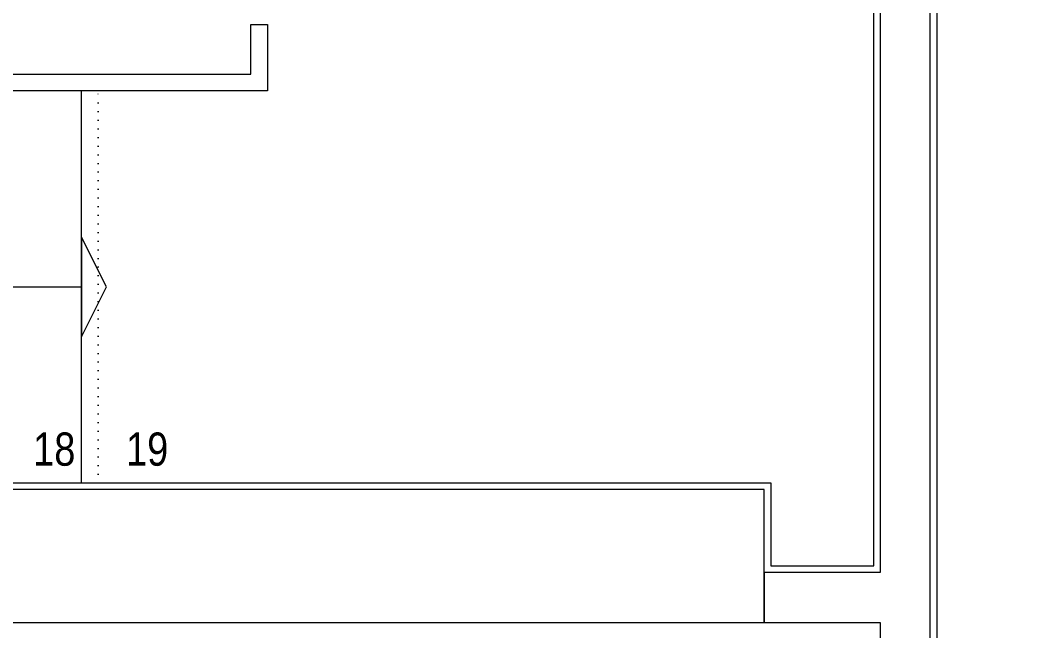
# Model space of a CAD drawing. Extents: x -1286 to 34975, y -230 to 6637.
# Drawn here: x 24171.7 to 24477.6, y 3540 to 3723.8 of the extents above; entities that cross this region are included whole.
import ezdxf
from ezdxf.enums import TextEntityAlignment as Align

# ---------------------------------------------------------------- set-up
doc = ezdxf.new("R2010")
doc.units = 0
doc.header["$LTSCALE"] = 20
doc.linetypes.add('DOT2', pattern=[0.125, 0, -0.125])
doc.layers.get('0').update_dxf_attribs({"color": 9, "lineweight": 9})
for name, color, linetype, lineweight in [('00', 9, 'Continuous', 9), ('01', 9, 'Continuous', 9), ('14', 9, 'Continuous', 9), ('19', 9, 'Continuous', 9), ('19D', 9, 'DOT2', 9), ('21', 9, 'Continuous', 9)]:
    doc.layers.add(name, color=color, linetype=linetype, lineweight=lineweight)
doc.styles.add('MuuM_TEXT-STANDART', font='ARIALN.TTF')

# ---------------------------------------------------------------- blocks, each defined once
blk = doc.blocks.new('0_arrowstairs')
blk.add_lwpolyline([(0, 0), (0, -30), (15, 0), (0, 30)], close=True)
blk = doc.blocks.new('*U527')
blk.add_lwpolyline([(0, 0), (0, 448)])
blk.add_circle((0, 0), 5)
at = {"rotation": 90}
blk.add_blockref('0_arrowstairs', (0, 448), dxfattribs=at)
blk = doc.blocks.new('merdvn2.mekanik')
at = {"layer": '19', "linetype": 'Continuous'}
for points in [[(24036.58, -302.5), (23955.84, -302.5), (23955.84, -322.5), (23955.84, -322.5), (24230.84, -322.5), (24230.84, -307.5), (24235.84, -307.5), (24235.84, -327.5), (24230.84, -327.5), (23950.84, -327.5), (23950.84, -327.5), (23950.84, -297.5), (24034.25, -297.5)], [(24179.84, -445.5), (24179.84, -327.5)]]:
    blk.add_lwpolyline(points, dxfattribs=at)
at = {"layer": '19D'}
blk.add_lwpolyline([(24184.84, -445.5), (24184.84, -327.5)], dxfattribs=at)
at = {"layer": '19', "xscale": 0.5, "yscale": 0.5, "zscale": 0.5, "rotation": 270}
blk.add_blockref('*U527', (23955.84, -386.5), dxfattribs=at)
at = {"layer": '21', "style": 'MuuM_TEXT-STANDART'}
for s, p in [('18', (24177.98, -430.33)), ('19', (24205.98, -430.33))]:
    blk.add_text(s, height=10, dxfattribs=at).set_placement(p, align=Align.TOP_RIGHT)

msp = doc.modelspace()

# ---------------------------------------------------------------- linework, layer by layer
at = {"layer": '00'}
msp.add_lwpolyline([(24445.84, 3472.5), (24445.84, 3742.5), (24430.84, 3742.5), (24430.84, 3557.5), (24395.84, 3557.5), (24395.84, 3542.5), (24430.84, 3542.5), (24430.84, 3472.5)], dxfattribs=at)
at = {"layer": '01'}
for points in [[(24395.84, 3582.5), (24395.84, 3582.5), (24395.84, 3582.5), (23845.84, 3582.5), (23845.84, 3852.5), (24395.84, 3852.5), (24395.84, 3852.5), (24395.84, 3852.5), (24395.84, 3892.5), (23795.84, 3892.5), (23795.84, 3542.5), (24395.84, 3542.5), (24395.84, 3582.5)], [(24395.84, 3892.5), (23795.84, 3892.5), (23795.84, 3542.5), (24395.84, 3542.5), (24395.84, 3582.5), (23845.84, 3582.5), (23845.84, 3852.5), (24395.84, 3852.5)]]:
    msp.add_lwpolyline(points, close=True, dxfattribs=at)
at = {"layer": '14'}
msp.add_lwpolyline([(24593.84, 3870.5), (24447.84, 3870.5), (24447.84, 3850.5), (24428.84, 3850.5), (24428.84, 3870.5), (24397.84, 3870.5), (24397.84, 3850.5), (23847.84, 3850.5), (23847.84, 3584.5), (24397.84, 3584.5), (24397.84, 3559.5), (24428.84, 3559.5), (24428.84, 3744.5), (24447.84, 3744.5), (24447.84, 3474.5), (24537.84, 3474.5)], dxfattribs=at)

# ---------------------------------------------------------------- block references
msp.add_blockref('merdvn2.mekanik', (10.35, 4030))

doc.saveas('drawing.dxf')
